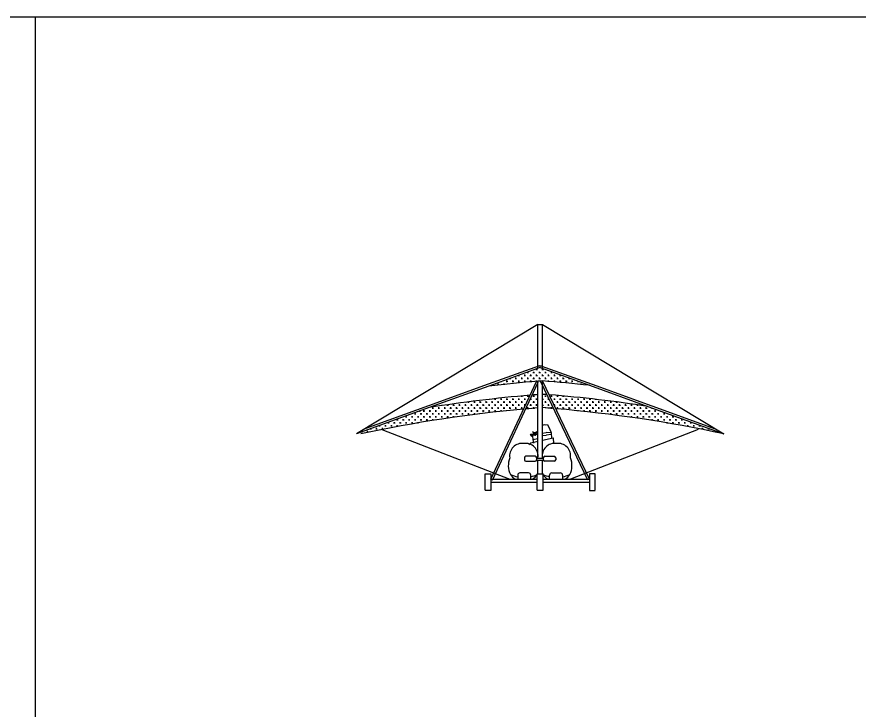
# Model space of a CAD drawing. Header units: millimetres. Extents: x 15433 to 243506, y 235846 to 321695.
# Drawn here: x 125635 to 139842, y 247541 to 259236 of the extents above; entities that cross this region are included whole.
import ezdxf

# ---------------------------------------------------------------- set-up
doc = ezdxf.new("R2010")
doc.units = ezdxf.units.MM
doc.layers.add('www.cad-blocks.net', color=7, linetype='Continuous')

# ---------------------------------------------------------------- blocks, each defined once
blk = doc.blocks.new('A$C41F37266')
for p, q in [((3062, 2800), (0, 953)), ((3062, 2059), (3062, 2800)), ((3062, 2800), (3138, 2800)), ((3138, 2800), (6200, 953)), ((3138, 2059), (3138, 2800)), ((3089, 2103), (2223, 1791)), ((3100, 2072), (2235, 1760)), ((3062, 2100), (3138, 2100)), ((3100, 2072), (3932, 1772)), ((3111, 2103), (3977, 1791)), ((2223, 1791), (1215, 1427)), ((2235, 1760), (1226, 1395)), ((2266, 187), (3041, 1838)), ((2295, 173), (3069, 1824)), ((3062, 1615), (3062, 1839)), ((3905, 173), (3113, 1831)), ((3138, 1621), (3138, 1845)), ((3934, 187), (3141, 1845)), ((3932, 1772), (4916, 1416)), ((3977, 1791), (4985, 1427)), ((2691, 1577), (2691, 1582)), ((2779, 1589), (2804, 1589)), ((2791, 1577), (2791, 1592)), ((2879, 1589), (2904, 1589)), ((2891, 1577), (2891, 1601)), ((2979, 1589), (3004, 1589)), ((2991, 1577), (2991, 1602)), ((3062, 1390), (3062, 1615)), ((3138, 1396), (3138, 1621)), ((3179, 1589), (3204, 1589)), ((3191, 1577), (3191, 1602)), ((3279, 1589), (3304, 1589)), ((3291, 1577), (3291, 1602)), ((3379, 1589), (3404, 1589)), ((3391, 1577), (3391, 1600)), ((3479, 1589), (3504, 1589)), ((3491, 1577), (3491, 1591)), ((3591, 1577), (3591, 1582)), ((1215, 1427), (145, 1040)), ((1441, 1427), (1441, 1429)), ((1529, 1439), (1554, 1439)), ((1541, 1427), (1541, 1444)), ((1629, 1439), (1654, 1439)), ((1641, 1427), (1641, 1452)), ((1729, 1439), (1754, 1439)), ((1741, 1427), (1741, 1452)), ((1791, 1477), (1791, 1479)), ((1829, 1439), (1854, 1439)), ((1841, 1427), (1841, 1452)), ((1879, 1489), (1904, 1489)), ((1891, 1477), (1891, 1492)), ((1929, 1439), (1954, 1439)), ((1941, 1427), (1941, 1452)), ((1979, 1489), (2004, 1489)), ((1991, 1477), (1991, 1502)), ((2029, 1439), (2054, 1439)), ((2041, 1427), (2041, 1452)), ((2079, 1489), (2104, 1489)), ((2091, 1477), (2091, 1502)), ((2129, 1439), (2154, 1439)), ((2141, 1427), (2141, 1452)), ((2179, 1489), (2204, 1489)), ((2191, 1477), (2191, 1502)), ((2229, 1439), (2254, 1439)), ((2241, 1527), (2241, 1535)), ((2241, 1427), (2241, 1452)), ((2279, 1489), (2304, 1489)), ((2291, 1477), (2291, 1502)), ((2329, 1539), (2354, 1539)), ((2329, 1439), (2354, 1439)), ((2341, 1527), (2341, 1546)), ((2341, 1427), (2341, 1452)), ((2379, 1489), (2404, 1489)), ((2391, 1477), (2391, 1502)), ((2429, 1539), (2454, 1539)), ((2429, 1439), (2454, 1439)), ((2441, 1527), (2441, 1552)), ((2441, 1427), (2441, 1452)), ((2479, 1489), (2504, 1489)), ((2491, 1477), (2491, 1502)), ((2529, 1539), (2554, 1539)), ((2529, 1439), (2554, 1439)), ((2541, 1527), (2541, 1552)), ((2541, 1427), (2541, 1452)), ((2579, 1489), (2604, 1489)), ((2591, 1477), (2591, 1502)), ((2629, 1539), (2654, 1539)), ((2629, 1439), (2654, 1439)), ((2641, 1527), (2641, 1552)), ((2641, 1427), (2641, 1452)), ((2679, 1489), (2704, 1489)), ((2691, 1477), (2691, 1502)), ((2729, 1539), (2754, 1539)), ((2729, 1439), (2754, 1439)), ((2741, 1527), (2741, 1552)), ((2741, 1427), (2741, 1452)), ((2779, 1489), (2804, 1489)), ((2791, 1477), (2791, 1502)), ((2829, 1539), (2854, 1539)), ((2829, 1439), (2854, 1439)), ((2841, 1527), (2841, 1552)), ((2841, 1427), (2841, 1452)), ((2929, 1439), (2954, 1439)), ((2936, 1539), (2954, 1539)), ((2941, 1527), (2941, 1552)), ((2941, 1427), (2941, 1452)), ((2979, 1489), (3004, 1489)), ((2991, 1477), (2991, 1502)), ((3029, 1539), (3054, 1539)), ((3029, 1439), (3054, 1439)), ((3041, 1527), (3041, 1552)), ((3041, 1427), (3041, 1452)), ((3138, 1539), (3154, 1539)), ((3138, 1439), (3154, 1439)), ((3141, 1527), (3141, 1552)), ((3141, 1427), (3141, 1452)), ((3179, 1489), (3204, 1489)), ((3191, 1477), (3191, 1502)), ((3229, 1539), (3254, 1539)), ((3229, 1439), (3254, 1439)), ((3241, 1527), (3241, 1552)), ((3241, 1427), (3241, 1452)), ((3329, 1539), (3354, 1539)), ((3329, 1439), (3354, 1439)), ((3341, 1527), (3341, 1552)), ((3341, 1427), (3341, 1452)), ((3379, 1489), (3404, 1489)), ((3391, 1477), (3391, 1502)), ((3429, 1539), (3454, 1539)), ((3429, 1439), (3454, 1439)), ((3441, 1527), (3441, 1552)), ((3441, 1427), (3441, 1452)), ((3479, 1489), (3504, 1489)), ((3491, 1477), (3491, 1502)), ((3529, 1539), (3554, 1539)), ((3529, 1439), (3554, 1439)), ((3541, 1527), (3541, 1552)), ((3541, 1427), (3541, 1452)), ((3579, 1489), (3604, 1489)), ((3591, 1477), (3591, 1502)), ((3629, 1539), (3654, 1539)), ((3629, 1439), (3654, 1439)), ((3641, 1527), (3641, 1552)), ((3641, 1427), (3641, 1452)), ((3679, 1489), (3704, 1489)), ((3691, 1477), (3691, 1502)), ((3729, 1539), (3754, 1539)), ((3729, 1439), (3754, 1439)), ((3741, 1527), (3741, 1552)), ((3741, 1427), (3741, 1452)), ((3779, 1489), (3804, 1489)), ((3791, 1477), (3791, 1502)), ((3829, 1539), (3854, 1539)), ((3829, 1439), (3854, 1439)), ((3841, 1527), (3841, 1552)), ((3841, 1427), (3841, 1452)), ((3879, 1489), (3904, 1489)), ((3891, 1477), (3891, 1502)), ((3929, 1539), (3954, 1539)), ((3929, 1439), (3954, 1439)), ((3941, 1527), (3941, 1545)), ((3941, 1427), (3941, 1452)), ((3979, 1489), (4004, 1489)), ((3991, 1477), (3991, 1502)), ((4029, 1439), (4054, 1439)), ((4041, 1527), (4041, 1534)), ((4041, 1427), (4041, 1452)), ((4079, 1489), (4104, 1489)), ((4091, 1477), (4091, 1502)), ((4129, 1439), (4154, 1439)), ((4141, 1427), (4141, 1452)), ((4179, 1489), (4204, 1489)), ((4191, 1477), (4191, 1502)), ((4229, 1439), (4254, 1439)), ((4241, 1427), (4241, 1452)), ((4279, 1489), (4304, 1489)), ((4291, 1477), (4291, 1502)), ((4329, 1439), (4354, 1439)), ((4341, 1427), (4341, 1452)), ((4379, 1489), (4404, 1489)), ((4391, 1477), (4391, 1491)), ((4429, 1439), (4454, 1439)), ((4441, 1427), (4441, 1452)), ((4491, 1477), (4491, 1478)), ((4529, 1439), (4554, 1439)), ((4541, 1427), (4541, 1452)), ((4629, 1439), (4654, 1439)), ((4641, 1427), (4641, 1452)), ((4729, 1439), (4754, 1439)), ((4741, 1427), (4741, 1443)), ((4841, 1427), (4841, 1428)), ((4985, 1427), (6055, 1040)), ((1226, 1395), (0, 953)), ((979, 1289), (1004, 1289)), ((991, 1277), (991, 1302)), ((1041, 1327), (1041, 1329)), ((1074, 1327), (1074, 1329)), ((1079, 1289), (1104, 1289)), ((1091, 1277), (1091, 1302)), ((1129, 1339), (1154, 1339)), ((1141, 1327), (1141, 1352)), ((1179, 1289), (1204, 1289)), ((1191, 1377), (1191, 1383)), ((1191, 1277), (1191, 1302)), ((1229, 1339), (1254, 1339)), ((1241, 1327), (1241, 1352)), ((1279, 1389), (1304, 1389)), ((1279, 1289), (1304, 1289)), ((1291, 1377), (1291, 1402)), ((1291, 1277), (1291, 1302)), ((1329, 1339), (1354, 1339)), ((1341, 1327), (1341, 1352)), ((1379, 1389), (1404, 1389)), ((1379, 1289), (1404, 1289)), ((1391, 1377), (1391, 1402)), ((1391, 1277), (1391, 1302)), ((1429, 1339), (1454, 1339)), ((1441, 1327), (1441, 1352)), ((1479, 1389), (1504, 1389)), ((1479, 1289), (1504, 1289)), ((1491, 1377), (1491, 1402)), ((1491, 1277), (1491, 1302)), ((1529, 1339), (1554, 1339)), ((1541, 1327), (1541, 1352)), ((1579, 1389), (1604, 1389)), ((1579, 1289), (1604, 1289)), ((1591, 1377), (1591, 1402)), ((1591, 1277), (1591, 1302)), ((1629, 1339), (1654, 1339)), ((1641, 1327), (1641, 1352)), ((1679, 1389), (1704, 1389)), ((1679, 1289), (1704, 1289)), ((1691, 1377), (1691, 1402)), ((1691, 1277), (1691, 1302)), ((1729, 1339), (1754, 1339)), ((1741, 1327), (1741, 1352)), ((1779, 1389), (1804, 1389)), ((1779, 1289), (1804, 1289)), ((1791, 1377), (1791, 1402)), ((1791, 1277), (1791, 1302)), ((1829, 1339), (1854, 1339)), ((1841, 1327), (1841, 1352)), ((1879, 1389), (1904, 1389)), ((1879, 1289), (1904, 1289)), ((1891, 1377), (1891, 1402)), ((1891, 1277), (1891, 1302)), ((1929, 1339), (1954, 1339)), ((1941, 1327), (1941, 1352)), ((1979, 1389), (2004, 1389)), ((1979, 1289), (2004, 1289)), ((1991, 1377), (1991, 1402)), ((1991, 1279), (1991, 1302)), ((2029, 1339), (2054, 1339)), ((2041, 1327), (2041, 1352)), ((2079, 1389), (2104, 1389)), ((2091, 1377), (2091, 1402)), ((2091, 1292), (2091, 1302)), ((2129, 1339), (2154, 1339)), ((2141, 1327), (2141, 1352)), ((2179, 1389), (2204, 1389)), ((2191, 1377), (2191, 1402)), ((2229, 1339), (2254, 1339)), ((2241, 1327), (2241, 1352)), ((2279, 1389), (2304, 1389)), ((2291, 1377), (2291, 1402)), ((2329, 1339), (2354, 1339)), ((2341, 1327), (2341, 1352)), ((2379, 1389), (2404, 1389)), ((2391, 1377), (2391, 1402)), ((2429, 1339), (2454, 1339)), ((2441, 1332), (2441, 1352)), ((2479, 1389), (2504, 1389)), ((2491, 1377), (2491, 1402)), ((2541, 1342), (2541, 1352)), ((2579, 1389), (2604, 1389)), ((2591, 1377), (2591, 1402)), ((2679, 1389), (2704, 1389)), ((2691, 1377), (2691, 1402)), ((2779, 1389), (2804, 1389)), ((2791, 1377), (2791, 1402)), ((2879, 1389), (2904, 1389)), ((2891, 1377), (2891, 1402)), ((2979, 1389), (3004, 1389)), ((2991, 1384), (2991, 1402)), ((3062, 541), (3062, 1390)), ((3138, 541), (3138, 1396)), ((3191, 1392), (3191, 1402)), ((3279, 1389), (3304, 1389)), ((3291, 1384), (3291, 1402)), ((3379, 1389), (3404, 1389)), ((3391, 1377), (3391, 1402)), ((3479, 1389), (3504, 1389)), ((3491, 1377), (3491, 1402)), ((3579, 1389), (3604, 1389)), ((3591, 1377), (3591, 1402)), ((3641, 1352), (3641, 1352)), ((3679, 1389), (3704, 1389)), ((3691, 1377), (3691, 1402)), ((3741, 1342), (3741, 1352)), ((3779, 1389), (3804, 1389)), ((3791, 1377), (3791, 1402)), ((3829, 1339), (3854, 1339)), ((3841, 1331), (3841, 1352)), ((3879, 1389), (3904, 1389)), ((3891, 1377), (3891, 1402)), ((3929, 1339), (3954, 1339)), ((3941, 1327), (3941, 1352)), ((3979, 1389), (4004, 1389)), ((3991, 1377), (3991, 1402)), ((4029, 1339), (4054, 1339)), ((4041, 1327), (4041, 1352)), ((4079, 1389), (4104, 1389)), ((4091, 1377), (4091, 1402)), ((4129, 1339), (4154, 1339)), ((4141, 1327), (4141, 1352)), ((4179, 1389), (4204, 1389)), ((4191, 1377), (4191, 1402)), ((4191, 1291), (4191, 1302)), ((4202, 1289), (4204, 1289)), ((4229, 1339), (4254, 1339)), ((4241, 1327), (4241, 1352)), ((4279, 1389), (4304, 1389)), ((4279, 1289), (4304, 1289)), ((4291, 1377), (4291, 1402)), ((4291, 1278), (4291, 1302)), ((4329, 1339), (4354, 1339)), ((4341, 1327), (4341, 1352)), ((4379, 1389), (4404, 1389)), ((4379, 1289), (4404, 1289)), ((4391, 1377), (4391, 1402)), ((4391, 1277), (4391, 1302)), ((4429, 1339), (4454, 1339)), ((4441, 1327), (4441, 1352)), ((4479, 1389), (4504, 1389)), ((4479, 1289), (4504, 1289)), ((4491, 1377), (4491, 1402)), ((4491, 1277), (4491, 1302)), ((4529, 1339), (4554, 1339)), ((4541, 1327), (4541, 1352)), ((4579, 1389), (4604, 1389)), ((4579, 1289), (4604, 1289)), ((4591, 1377), (4591, 1402)), ((4591, 1277), (4591, 1302)), ((4629, 1339), (4654, 1339)), ((4641, 1327), (4641, 1352)), ((4679, 1389), (4704, 1389)), ((4679, 1289), (4704, 1289)), ((4691, 1377), (4691, 1402)), ((4691, 1277), (4691, 1302)), ((4729, 1339), (4754, 1339)), ((4741, 1327), (4741, 1352)), ((4779, 1389), (4804, 1389)), ((4779, 1289), (4804, 1289)), ((4791, 1377), (4791, 1402)), ((4791, 1277), (4791, 1302)), ((4829, 1339), (4854, 1339)), ((4841, 1327), (4841, 1352)), ((4879, 1389), (4904, 1389)), ((4879, 1289), (4904, 1289)), ((4891, 1377), (4891, 1402)), ((4891, 1277), (4891, 1302)), ((4916, 1416), (6200, 953)), ((4929, 1339), (4954, 1339)), ((4941, 1327), (4941, 1352)), ((4979, 1389), (4991, 1389)), ((4979, 1289), (5004, 1289)), ((4991, 1377), (4991, 1389)), ((4991, 1277), (4991, 1302)), ((5029, 1339), (5054, 1339)), ((5041, 1327), (5041, 1352)), ((5079, 1289), (5104, 1289)), ((5091, 1277), (5091, 1302)), ((5129, 1339), (5129, 1339)), ((5141, 1327), (5141, 1335)), ((5179, 1289), (5204, 1289)), ((5191, 1277), (5191, 1302)), ((5291, 1277), (5291, 1281)), ((529, 1139), (554, 1139)), ((541, 1127), (541, 1148)), ((629, 1139), (654, 1139)), ((641, 1127), (641, 1152)), ((679, 1189), (704, 1189)), ((691, 1177), (691, 1202)), ((729, 1139), (754, 1139)), ((741, 1127), (741, 1152)), ((779, 1189), (804, 1189)), ((791, 1177), (791, 1202)), ((829, 1239), (854, 1239)), ((829, 1139), (854, 1139)), ((841, 1227), (841, 1252)), ((841, 1127), (841, 1152)), ((879, 1189), (904, 1189)), ((891, 1177), (891, 1202)), ((929, 1239), (954, 1239)), ((929, 1139), (954, 1139)), ((941, 1227), (941, 1252)), ((941, 1127), (941, 1152)), ((979, 1189), (1004, 1189)), ((991, 1177), (991, 1202)), ((1029, 1239), (1054, 1239)), ((1029, 1139), (1049, 1139)), ((1041, 1227), (1041, 1252)), ((1041, 1138), (1041, 1152)), ((1079, 1189), (1104, 1189)), ((1091, 1177), (1091, 1202)), ((1129, 1239), (1154, 1239)), ((1141, 1227), (1141, 1252)), ((1179, 1189), (1204, 1189)), ((1191, 1177), (1191, 1202)), ((1229, 1239), (1254, 1239)), ((1241, 1227), (1241, 1252)), ((1279, 1189), (1304, 1189)), ((1291, 1179), (1291, 1202)), ((1329, 1239), (1354, 1239)), ((1341, 1227), (1341, 1252)), ((1391, 1195), (1391, 1202)), ((1429, 1239), (1454, 1239)), ((1441, 1227), (1441, 1252)), ((1529, 1239), (1554, 1239)), ((1541, 1227), (1541, 1252)), ((1629, 1239), (1654, 1239)), ((1641, 1232), (1641, 1252)), ((1741, 1246), (1741, 1252)), ((4541, 1245), (4541, 1252)), ((4629, 1239), (4654, 1239)), ((4641, 1231), (4641, 1252)), ((4729, 1239), (4754, 1239)), ((4741, 1227), (4741, 1252)), ((4829, 1239), (4854, 1239)), ((4841, 1227), (4841, 1252)), ((4891, 1194), (4891, 1202)), ((4929, 1239), (4954, 1239)), ((4941, 1227), (4941, 1252)), ((4979, 1189), (5004, 1189)), ((4991, 1178), (4991, 1202)), ((5029, 1239), (5054, 1239)), ((5041, 1227), (5041, 1252)), ((5079, 1189), (5104, 1189)), ((5091, 1177), (5091, 1202)), ((5129, 1239), (5154, 1239)), ((5141, 1227), (5141, 1252)), ((5179, 1189), (5204, 1189)), ((5191, 1177), (5191, 1202)), ((5229, 1239), (5254, 1239)), ((5229, 1139), (5254, 1139)), ((5241, 1227), (5241, 1252)), ((5241, 1137), (5241, 1152)), ((5279, 1189), (5304, 1189)), ((5291, 1177), (5291, 1202)), ((5329, 1239), (5354, 1239)), ((5329, 1139), (5354, 1139)), ((5341, 1227), (5341, 1252)), ((5341, 1127), (5341, 1152)), ((5379, 1189), (5404, 1189)), ((5391, 1177), (5391, 1202)), ((5429, 1139), (5454, 1139)), ((5441, 1127), (5441, 1152)), ((5479, 1189), (5504, 1189)), ((5491, 1177), (5491, 1202)), ((5529, 1139), (5554, 1139)), ((5541, 1127), (5541, 1152)), ((5629, 1139), (5654, 1139)), ((5641, 1127), (5641, 1152)), ((191, 977), (191, 1002)), ((240, 1039), (254, 1039)), ((241, 1027), (241, 1040)), ((291, 998), (291, 1002)), ((329, 1039), (354, 1039)), ((341, 1027), (341, 1052)), ((379, 1089), (404, 1089)), ((391, 1077), (391, 1094)), ((429, 1039), (454, 1039)), ((432, 1026), (2587, 187)), ((441, 1028), (441, 1052)), ((479, 1089), (504, 1089)), ((491, 1077), (491, 1102)), ((541, 1047), (541, 1052)), ((579, 1089), (604, 1089)), ((591, 1077), (591, 1102)), ((679, 1089), (704, 1089)), ((691, 1077), (691, 1102)), ((791, 1094), (791, 1102)), ((3140, 1100), (3138, 1086)), ((3182, 1107), (3140, 1100)), ((3183, 1107), (3225, 1112)), ((3225, 1112), (3266, 1029)), ((3266, 1029), (3278, 986)), ((5768, 1026), (3613, 187)), ((5491, 1093), (5491, 1102)), ((5579, 1089), (5604, 1089)), ((5591, 1077), (5591, 1102)), ((5679, 1089), (5704, 1089)), ((5691, 1077), (5691, 1102)), ((5741, 1046), (5741, 1052)), ((5779, 1089), (5804, 1089)), ((5791, 1077), (5791, 1100)), ((5829, 1039), (5854, 1039)), ((5841, 1027), (5841, 1052)), ((5929, 1039), (5954, 1039)), ((5941, 1027), (5941, 1046)), ((5991, 996), (5991, 1002)), ((91, 977), (91, 985)), ((102, 989), (104, 989)), ((179, 989), (204, 989)), ((2972, 914), (2979, 860)), ((2979, 860), (3062, 875)), ((2979, 860), (2989, 798)), ((2981, 982), (2981, 968)), ((2981, 968), (3032, 968)), ((3009, 932), (2984, 932)), ((2990, 968), (2990, 956)), ((2990, 956), (3022, 955)), ((3022, 955), (3022, 968)), ((3032, 968), (3031, 982)), ((3138, 966), (3201, 976)), ((3138, 923), (3204, 931)), ((3138, 845), (3322, 885)), ((3283, 968), (3201, 976)), ((3283, 943), (3205, 931)), ((3278, 986), (3284, 973)), ((3284, 973), (3293, 882)), ((3322, 885), (3325, 792)), ((6079, 989), (6098, 989)), ((6091, 977), (6091, 992)), ((2907, 772), (2945, 804)), ((2945, 804), (3062, 829)), ((3019, 574), (2860, 574)), ((3181, 574), (3340, 574)), ((2837, 551), (2837, 513)), ((2860, 490), (3019, 490)), ((3041, 541), (3156, 541)), ((3041, 507), (3156, 507)), ((3042, 513), (3042, 551)), ((3062, 281), (3062, 507)), ((3138, 281), (3138, 507)), ((3158, 513), (3158, 551)), ((3340, 490), (3181, 490)), ((3363, 551), (3363, 513)), ((2904, 296), (2760, 296)), ((3296, 296), (3440, 296)), ((2173, 1), (2173, 281)), ((2173, 281), (2266, 281)), ((2266, 281), (2266, 0)), ((2266, 187), (3049, 187)), ((2722, 258), (2722, 195)), ((2942, 193), (2942, 258)), ((3049, 281), (3143, 281)), ((3049, 1), (3049, 281)), ((3143, 281), (3143, 0)), ((3143, 187), (3934, 187)), ((3258, 193), (3258, 258)), ((3478, 258), (3478, 195)), ((3934, 281), (3934, 0)), ((4027, 281), (3934, 281)), ((4027, 1), (4027, 281)), ((2266, 140), (3049, 140)), ((3143, 140), (3934, 140)), ((2266, 0), (2173, 0)), ((3143, 0), (3049, 0)), ((3934, 0), (4027, 0))]:
    blk.add_line(p, q)
at = {"color": 0}
for p, q in [((2879, 1989), (2904, 1989)), ((2891, 1977), (2891, 1997)), ((2979, 1989), (3004, 1989)), ((2991, 1977), (2991, 2002)), ((3029, 2039), (3054, 2039)), ((3041, 2027), (3041, 2051)), ((3079, 1989), (3104, 1989)), ((3091, 1977), (3091, 2002)), ((3129, 2039), (3154, 2039)), ((3141, 2027), (3141, 2052)), ((3179, 1989), (3204, 1989)), ((3191, 1977), (3191, 2002)), ((3279, 1989), (3304, 1989)), ((3291, 1977), (3291, 2002)), ((2541, 1827), (2541, 1852)), ((2591, 1877), (2591, 1888)), ((2594, 1889), (2604, 1889)), ((2641, 1827), (2641, 1852)), ((2679, 1889), (2704, 1889)), ((2691, 1877), (2691, 1902)), ((2732, 1939), (2754, 1939)), ((2741, 1927), (2741, 1943)), ((2741, 1827), (2741, 1852)), ((2779, 1889), (2804, 1889)), ((2791, 1877), (2791, 1902)), ((2829, 1939), (2854, 1939)), ((2841, 1927), (2841, 1952)), ((2841, 1827), (2841, 1852)), ((2879, 1889), (2904, 1889)), ((2891, 1877), (2891, 1902)), ((2929, 1939), (2954, 1939)), ((2941, 1927), (2941, 1952)), ((2941, 1830), (2941, 1852)), ((2979, 1889), (3004, 1889)), ((2991, 1877), (2991, 1902)), ((3029, 1939), (3054, 1939)), ((3041, 1927), (3041, 1952)), ((3041, 1838), (3041, 1852)), ((3079, 1889), (3104, 1889)), ((3091, 1877), (3091, 1902)), ((3129, 1939), (3154, 1939)), ((3141, 1927), (3141, 1952)), ((3141, 1845), (3141, 1852)), ((3179, 1889), (3204, 1889)), ((3191, 1877), (3191, 1902)), ((3229, 1939), (3254, 1939)), ((3241, 1927), (3241, 1952)), ((3241, 1837), (3241, 1852)), ((3279, 1889), (3304, 1889)), ((3291, 1877), (3291, 1902)), ((3329, 1939), (3354, 1939)), ((3341, 1927), (3341, 1952)), ((3341, 1829), (3341, 1852)), ((3379, 1889), (3404, 1889)), ((3391, 1877), (3391, 1902)), ((3429, 1939), (3454, 1939)), ((3441, 1927), (3441, 1949)), ((3441, 1827), (3441, 1852)), ((3479, 1889), (3504, 1889)), ((3491, 1877), (3491, 1902)), ((3541, 1827), (3541, 1852)), ((3579, 1889), (3604, 1889)), ((3591, 1877), (3591, 1895)), ((3641, 1827), (3641, 1852)), ((2291, 1777), (2291, 1780)), ((2379, 1789), (2404, 1789)), ((2391, 1777), (2391, 1802)), ((2441, 1827), (2441, 1834)), ((2479, 1789), (2504, 1789)), ((2491, 1787), (2491, 1802)), ((2529, 1839), (2554, 1839)), ((2591, 1798), (2591, 1802)), ((2629, 1839), (2654, 1839)), ((2729, 1839), (2754, 1839)), ((2829, 1839), (2854, 1839)), ((2929, 1839), (2954, 1839)), ((3029, 1839), (3054, 1839)), ((3229, 1839), (3254, 1839)), ((3329, 1839), (3354, 1839)), ((3429, 1839), (3454, 1839)), ((3529, 1839), (3554, 1839)), ((3629, 1839), (3654, 1839)), ((3691, 1797), (3691, 1802)), ((3729, 1839), (3745, 1839)), ((3741, 1827), (3741, 1841)), ((3779, 1789), (3804, 1789)), ((3791, 1787), (3791, 1802)), ((3879, 1789), (3883, 1789)), ((3891, 1777), (3891, 1786))]:
    blk.add_line(p, q, dxfattribs=at)
for radius in [21.8, 12.2]:
    blk.add_circle((2962, 933), radius)
for centre, radius, start, end in [((4905, -21601), 23513, 94.4939, 96.5208), ((4905, -21601), 23513, 94.3103, 94.4939), ((1370, -21601), 23513, 83.7462, 85.6897), ((4905, -21601), 23289, 94.8604, 99.0879), ((4905, -21601), 23289, 94.5372, 94.7717), ((1370, -21601), 23289, 85.453, 85.6482), ((1370, -21601), 23289, 81.243, 85.3641), ((4905, -21601), 23065, 95.1821, 102.0867), ((4905, -21601), 23065, 94.5813, 95.0922), ((1370, -21601), 23065, 85.1301, 85.6058), ((1370, -21601), 23065, 77.9133, 85.04), ((3007, 1027), 51.3, 224.1087, 314.2538), ((3005, 939), 21, 128.0815, 200.2508), ((3012, 967), 35, 264.7421, 351.5265), ((3005, 939), 21, 347.8935, 48.2218), ((3087, 958), 38.9, 128.9463, 180.9638), ((2798, 580), 213, 82.4827, 188.7317), ((2853, 580), 213, 351.2683, 97.5173), ((3347, 580), 213, 82.4827, 188.7317), ((3402, 580), 213, 351.2683, 97.5173), ((2860, 551), 23, 90, 180), ((3019, 551), 23, 0, 90), ((3181, 551), 23, 90, 180), ((3340, 551), 23, 0, 90), ((2912, 420), 349, 158.5651, 206.0652), ((2860, 513), 23, 180, 270), ((3019, 513), 23, 270, 0), ((3181, 513), 23, 180, 270), ((3340, 513), 23, 270, 0), ((3288, 420), 349, 333.9348, 21.4349), ((2760, 258), 37.7, 90, 180), ((2904, 258), 37.7, 0, 90), ((2739, 420), 349, 333.9348, 338.0658), ((3461, 420), 349, 201.9342, 206.0652), ((3296, 258), 37.7, 90, 180), ((3440, 258), 37.7, 0, 90), ((2837, 806), 590, 246.1699, 258.7815), ((2818, 407), 260, 212.5218, 237.6192), ((2814, 806), 590, 282.5272, 293.8301), ((2833, 407), 260, 302.3808, 327.4782), ((3386, 806), 590, 246.1699, 257.4728), ((3367, 407), 260, 212.5218, 237.6192), ((3363, 806), 590, 281.2185, 293.8301), ((3382, 407), 260, 302.3808, 327.4782)]:
    blk.add_arc(centre, radius, start, end)
blk = doc.blocks.new('FORMAT')
at = {"layer": 'www.cad-blocks.net', "color": 155, "true_color": 0x546d8e}
for p, q in [((25502, 259236), (152041, 259236)), ((125941, 259236), (125941, 237591))]:
    blk.add_line(p, q, dxfattribs=at)

msp = doc.modelspace()

# ---------------------------------------------------------------- block references
msp.add_blockref('A$C41F37266', (131361, 251249))
at = {"layer": 'www.cad-blocks.net'}
msp.add_blockref('FORMAT', (0, 0), dxfattribs=at)

doc.saveas('drawing.dxf')
